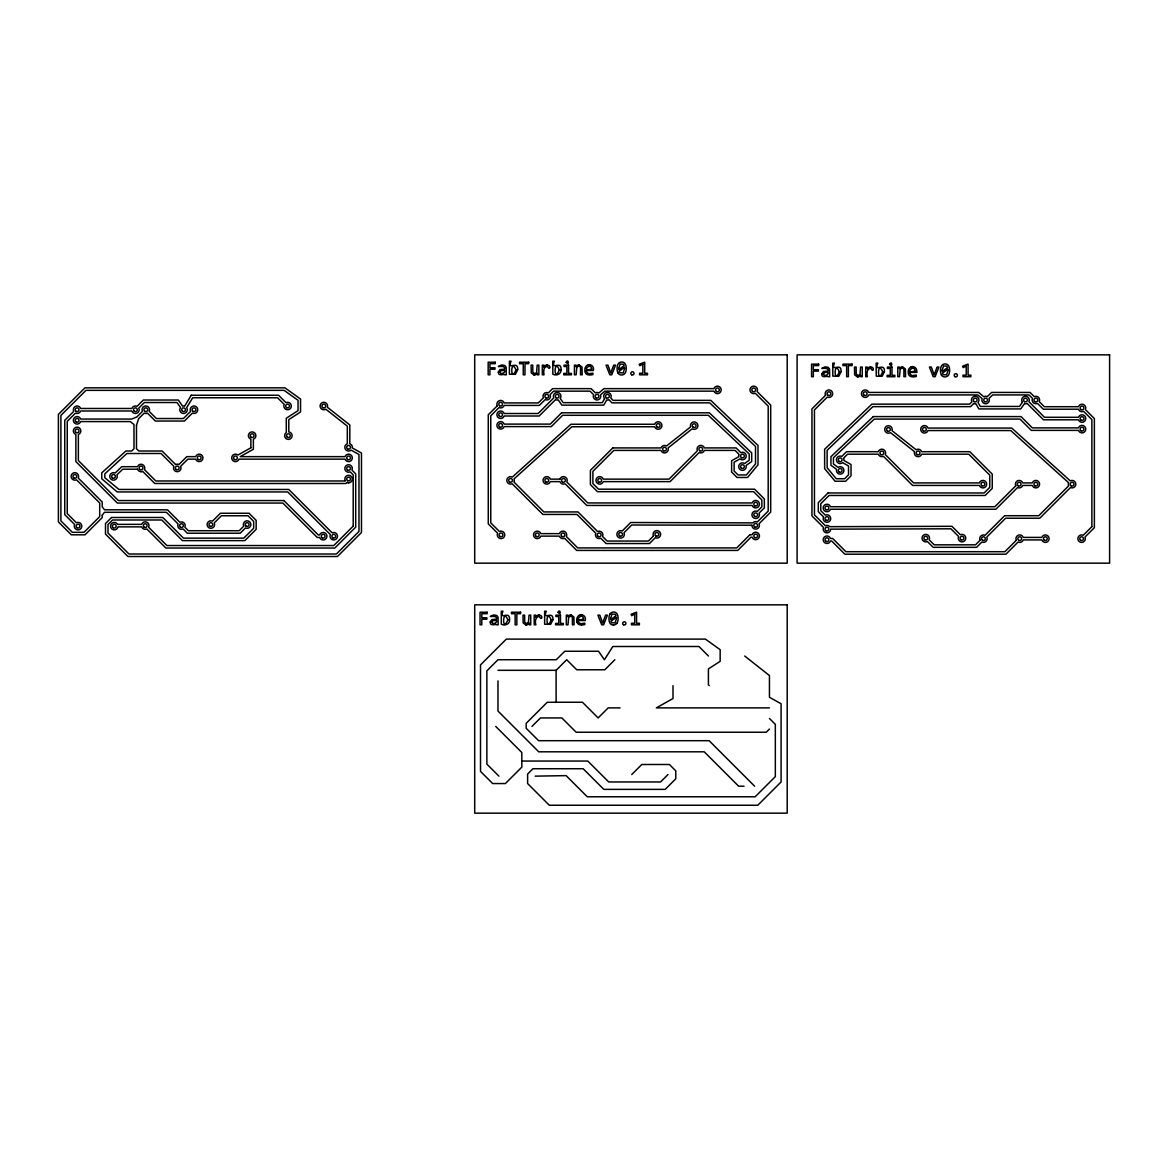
<?xml version="1.0" encoding="UTF-8"?>
<svg xmlns="http://www.w3.org/2000/svg" width="1168" height="1168" viewBox="0 0 1168 1168"><rect width="100%" height="100%" fill="white"/><g stroke="black" fill="none" stroke-linecap="round" stroke-linejoin="round"><path stroke-width="1.5" d="M556.114 702.245L556.114 670.315L566.684 659.73L576.744 669.79L604.79 669.79L614.85 659.73M588.979 364.591A4.555 4.555 0 0 1 593.578 369.482L593.432 369.468M916.807 372.023L916.822 371.38A4.555 4.555 0 0 0 912.369 366.504M528.462 622.267L529.06 615.142L530.739 615.142L530.739 624.807L529.235 624.807L529.177 623.245M345.144 480.72L345.188 480.676A3.752 3.752 0 0 1 347.48 475.464A3.752 3.752 0 0 1 352.283 478.5A3.752 3.752 0 0 1 348.575 482.807M346.954 482.442L345.918 483.479L154.775 483.479L142.613 471.332A3.752 3.752 0 0 1 141.007 471.697M531.98 726.408L540.448 717.94L561.881 717.94L576.16 732.234L766.266 732.234L769.449 729.051M535.163 776.151L566.115 775.625L587.27 796.78L755.156 796.78L775.333 776.618L775.333 724.35L769.449 718.466M631.727 774.559L641.772 764.5L669.425 764.5L675.776 770.851L675.776 778.793L665.205 789.378L603.812 789.378L583.182 768.734L532.915 768.734L527.615 774.034L527.615 783.553L549.31 805.248L757.798 805.248L781.085 781.961L781.085 703.735L769.449 697.296L769.449 675.557L744.702 656.022M667.979 774.559L660.577 781.961L608.718 781.961L587.796 761.054L521.819 761.054M547.15 364.971C552.055 365.555 549.456 371.161 547.544 366.504C544.098 366.226 543.149 370.081 544.011 374.811L542.317 374.811L542.317 365.146L543.85 365.146L543.894 366.927M870.54 366.883C875.372 367.102 872.89 373.468 871.167 368.504C867.649 367.497 866.116 373.03 867.401 376.709L865.707 376.709L865.707 367.059L867.24 367.059L867.284 368.825M539.032 614.967C543.821 615.361 541.558 621.464 539.353 616.47C536.565 615.93 534.199 620.719 535.893 624.807L534.199 624.807L534.199 615.142L535.732 615.142L535.776 616.923M589.928 373.585L592.906 373.176L592.906 374.548A12.439 12.439 0 0 1 589.577 374.972L587.913 374.797A3.927 3.927 0 0 1 585.08 372.11A7.519 7.519 0 0 1 584.861 369.993A5.095 5.095 0 0 1 587.285 365.234M913.318 375.497L916.296 375.074L916.296 376.461A12.439 12.439 0 0 1 912.967 376.87L911.303 376.695A3.927 3.927 0 0 1 908.47 374.023A7.519 7.519 0 0 1 908.251 371.906A5.095 5.095 0 0 1 910.675 367.132M581.693 623.581L584.788 623.172L584.788 624.544A12.439 12.439 0 0 1 581.46 624.968M586.599 370.519L593.388 370.519M909.989 372.417L916.778 372.417M137.474 469.2L122.801 469.2L116.902 474.792A3.752 3.752 0 0 1 114.084 480.121A3.752 3.752 0 0 1 109.807 475.858A3.752 3.752 0 0 1 115.136 473.025L121.764 466.689L137.474 466.689A3.752 3.752 0 0 1 144.686 467.258A3.708 3.708 0 0 1 144.379 469.551L155.811 480.982L344.881 480.982M578.481 620.515L585.27 620.515M497.977 670.315L556.114 670.315M620.091 707.881L608.178 707.881L598.133 717.94L582.438 702.245L547.252 702.26L526.169 723.342L526.169 728.263L538.609 740.687L709.122 740.687L754.63 786.195M769.449 707.881L656.343 707.881L673.002 698.508L673.002 685.66M744.045 786.195L738.629 786.195L704.231 751.812L538.725 751.812L497.977 711.064L497.977 680.9M581.46 624.982L579.795 624.792A3.927 3.927 0 0 1 576.963 622.106M902.557 366.883L905.39 368.869L905.58 376.709L903.915 376.709L903.915 370.548A2.263 2.263 0 0 0 902.368 367.905M579.167 364.971L582 366.956L582.19 374.811L580.525 374.811L580.525 368.635A2.263 2.263 0 0 0 578.978 365.993M857.487 376.884L854.669 374.913L854.48 367.059L856.144 367.059L856.202 373.979L857.823 375.454M534.097 374.986L531.279 373.001L531.09 365.146L532.754 365.146L532.812 372.081L534.433 373.541M571.05 614.967L573.882 616.952L574.072 624.807L572.408 624.807L572.408 618.631A2.263 2.263 0 0 0 570.86 615.989M525.98 624.982L523.162 622.997L522.972 615.142L524.636 615.142L524.695 622.077L526.315 623.551M751.944 525.22L631.713 525.016L624.004 532.739A3.752 3.752 0 0 1 621.172 538.068A3.752 3.752 0 0 1 616.908 533.791A3.752 3.752 0 0 1 622.237 530.973L630.676 522.519L752.864 522.884A3.752 3.752 0 0 1 757.302 521.979L768.194 511.088L768.194 406.143L755.316 393.28A3.752 3.752 0 0 1 750.002 390.448A3.752 3.752 0 0 1 754.265 386.185A3.752 3.752 0 0 1 757.083 391.514L770.69 405.106L770.69 512.11L759.069 523.746A3.752 3.752 0 0 1 756.514 529.016A3.752 3.752 0 0 1 751.929 525.352M708.45 656.022L698.931 646.503L612.835 646.503L604.425 659.73L598.527 651.262L564.743 651.262L556.275 659.73L497.977 659.73L486.866 670.841L486.866 764.106L498.911 776.151M709.253 685.66L708.407 684.813L708.407 668.914L720.16 661.322L720.16 649.685L705.414 639.1L506.328 639.1L480.515 664.913L480.515 771.391L492.692 783.553L505.394 783.553L521.833 767.113L521.819 752.499L495.728 726.408M941.423 374.913L940.97 373.906A8.088 8.088 0 0 1 940.649 372.694L940.488 371.234A15.68 15.68 0 0 1 940.474 370.431A11.14 11.14 0 0 1 940.751 367.789L940.926 367.219A5.855 5.855 0 0 1 941.642 365.745A4.015 4.015 0 0 1 944.299 364.007L944.576 363.993A5.387 5.387 0 0 1 945.131 363.963A4.395 4.395 0 0 1 946.985 364.328A3.825 3.825 0 0 1 948.65 365.949L949.117 366.942A8.118 8.118 0 0 1 949.438 368.168L949.599 369.628A15.753 15.753 0 0 1 949.613 370.782A11.257 11.257 0 0 1 949.336 373.059L949.161 373.629A5.592 5.592 0 0 1 948.46 375.103A4.161 4.161 0 0 1 947.204 376.3A3.781 3.781 0 0 1 946.051 376.768L945.511 376.855A5.431 5.431 0 0 1 944.941 376.884A4.395 4.395 0 0 1 943.102 376.519A3.825 3.825 0 0 1 941.437 374.913M618.018 373.015L617.565 372.008A8.088 8.088 0 0 1 617.259 370.782L617.098 369.336A15.68 15.68 0 0 1 617.084 368.519A11.14 11.14 0 0 1 617.361 365.891L617.536 365.307A5.855 5.855 0 0 1 618.237 363.832A4.015 4.015 0 0 1 620.909 362.109L621.186 362.08A5.387 5.387 0 0 1 621.741 362.051A4.395 4.395 0 0 1 623.595 362.43A3.825 3.825 0 0 1 625.26 364.036L625.727 365.044A8.118 8.118 0 0 1 626.048 366.27L626.209 367.716A15.753 15.753 0 0 1 626.223 368.884A11.257 11.257 0 0 1 625.946 371.161L625.771 371.731A5.592 5.592 0 0 1 625.055 373.205A4.161 4.161 0 0 1 623.814 374.402A3.781 3.781 0 0 1 622.646 374.87L622.121 374.957A5.431 5.431 0 0 1 621.551 374.986A4.395 4.395 0 0 1 619.712 374.607A3.825 3.825 0 0 1 618.033 373.001M910.763 367.278A4.19 4.19 0 0 1 912.369 366.898M913.215 375.658A3.329 3.329 0 0 1 909.697 372.431M902.528 366.664A4.614 4.614 0 0 0 899.418 368.635L899.316 367.059L897.812 367.059L897.812 376.709L899.491 376.709L900.178 369.497A3.475 3.475 0 0 1 902.178 368.139M867.401 368.898A4.935 4.935 0 0 1 870.51 366.694M857.531 377.133A4.774 4.774 0 0 0 860.655 375.132L860.743 376.709L862.247 376.709L862.247 367.059L860.568 367.059L860.028 374.11A3.65 3.65 0 0 1 857.881 375.643M587.373 365.365A4.19 4.19 0 0 1 588.979 364.985M589.825 373.745A3.329 3.329 0 0 1 586.307 370.519M579.138 364.766A4.614 4.614 0 0 0 576.014 366.723L575.926 365.146L574.422 365.146L574.422 374.811L576.101 374.811L576.788 367.584A3.475 3.475 0 0 1 578.788 366.241M544.011 367A4.935 4.935 0 0 1 547.12 364.796M534.141 375.22A4.774 4.774 0 0 0 537.251 373.22L537.353 374.811L538.857 374.811L538.857 365.146L537.178 365.146L536.638 372.212A3.65 3.65 0 0 1 534.491 373.745M141.021 471.638A3.708 3.708 0 0 1 137.561 469.186M348.575 482.807A3.781 3.781 0 0 1 346.954 482.442M529.133 623.216A4.774 4.774 0 0 1 526.023 625.216M528.389 622.208A3.65 3.65 0 0 1 526.374 623.741M535.893 616.996A4.935 4.935 0 0 1 539.003 614.791M571.021 614.762A4.614 4.614 0 0 0 567.896 616.719L567.809 615.142L566.305 615.142L566.305 624.807L567.984 624.807L568.67 617.58A3.475 3.475 0 0 1 570.67 616.237M580.861 614.587A4.555 4.555 0 0 1 585.46 619.478M579.255 615.361A4.19 4.19 0 0 1 580.861 614.981M576.846 619.989A5.095 5.095 0 0 1 579.167 615.229M576.992 622.106A7.519 7.519 0 0 1 576.744 619.989M581.708 623.756A3.329 3.329 0 0 1 578.189 620.515M610.134 613.842A4.015 4.015 0 0 1 612.791 612.105L613.069 612.076A5.387 5.387 0 0 1 613.623 612.047A4.395 4.395 0 0 1 615.478 612.426A3.825 3.825 0 0 1 617.142 614.047L617.609 615.04A8.118 8.118 0 0 1 617.93 616.266L618.091 617.711A15.753 15.753 0 0 1 618.106 618.879A11.257 11.257 0 0 1 617.828 621.157L617.653 621.726A5.592 5.592 0 0 1 616.938 623.201M610.119 613.842A5.855 5.855 0 0 0 609.419 615.317L609.258 615.886A11.14 11.14 0 0 0 608.966 618.514A15.68 15.68 0 0 0 608.981 619.332L609.141 620.777A8.088 8.088 0 0 0 609.448 622.004L609.9 623.011A3.825 3.825 0 0 0 611.594 624.617A4.395 4.395 0 0 0 613.434 624.968M613.434 624.982A5.431 5.431 0 0 0 614.003 624.953L614.529 624.865A3.781 3.781 0 0 0 615.697 624.384A4.161 4.161 0 0 0 616.938 623.186M583.577 618.982C572.364 622.997 582.569 611.229 583.577 618.982M591.694 368.986C580.481 373.001 590.687 361.233 591.694 368.986M915.084 370.898C903.857 375.03 914.048 363.087 915.084 370.898M610.66 618.31L610.689 619.639L616.018 615.697L615.273 614.266L612.032 614.032L610.66 618.31M616.412 618.573L615.098 622.938L611.798 622.792L611.025 621.318L616.339 617.303L616.412 618.573M618.777 368.314L618.806 369.643L624.135 365.701L623.42 364.299L620.15 364.036L618.777 368.314M624.53 368.577L623.216 372.942L619.872 372.753L619.128 371.263L624.457 367.307L624.53 368.577M942.167 370.227L942.196 371.541L947.525 367.613L946.781 366.168L943.54 365.949L942.167 370.227M947.92 370.49L946.606 374.855L943.306 374.694L942.518 373.161L947.847 369.205L947.92 370.49M507.832 619.872C501.89 634.107 502.547 606.834 507.832 619.872M515.949 369.876C510.372 384.243 510.416 356.868 515.949 369.876M551.179 619.872C545.748 634.297 545.514 606.893 551.179 619.872M559.297 369.876C553.471 384.155 553.924 356.839 559.297 369.876M839.354 371.789C833.558 386.082 833.923 358.78 839.354 371.789M882.687 371.789C877.153 386.068 877.153 358.78 882.687 371.789M509.555 619.799C510.036 624.281 504.722 626.136 501.291 624.238L501.291 611.2L502.97 611.2C498.999 621.449 509.92 609.433 509.555 619.799M517.672 369.803L515.424 374.329L509.409 374.242L509.409 361.204L511.088 361.204C506.781 371.351 518.373 359.627 517.672 369.803M552.902 619.799L550.654 624.325L544.638 624.238L544.638 611.2L546.317 611.2C542.01 621.347 553.603 609.623 552.902 619.799M561.02 369.803C561.487 374.213 556.304 376.111 552.858 374.286L552.756 361.204L554.435 361.204C550.128 371.351 561.72 359.627 561.02 369.803M841.062 371.716L838.814 376.227L832.799 376.14L832.799 363.117L834.478 363.117C830.171 373.264 841.763 361.525 841.062 371.716M884.41 371.716L882.161 376.227L876.263 376.184L876.146 363.117L877.825 363.117C873.518 373.264 885.11 361.525 884.41 371.716M491.976 622.121C492.195 625.157 497.787 622.865 496.488 620.412L493.057 620.602L491.976 622.062M500.094 372.125C500.313 375.162 505.905 372.869 504.605 370.417L501.174 370.606L500.094 372.066M823.484 374.023C823.703 377.074 829.295 374.782 827.995 372.315L824.564 372.504L823.484 373.979M558.041 612.339C561.428 616.558 560.363 607.871 558.041 612.207M566.159 362.343C569.677 366.504 568.32 357.788 566.159 362.211M889.549 364.255C892.629 368.621 892.381 359.686 889.549 364.182M490.195 622.048C489.728 626.997 496.999 623.362 496.663 624.807L498.167 624.807L498.064 617.215L496.838 615.521L494.093 614.981A8.468 8.468 0 0 0 493.436 615.025C484.311 618.792 498.108 613.755 496.488 619.128L491.889 619.595L490.21 621.872M498.313 372.052C497.845 377.001 505.116 373.366 504.78 374.811L506.284 374.811L506.167 367.132L504.81 365.453L502.094 364.985A8.468 8.468 0 0 0 501.554 365.029C492.356 368.781 506.167 363.759 504.605 369.132L500.006 369.599L498.313 372.052M821.717 373.95C821.235 378.899 828.506 375.264 828.17 376.709L829.674 376.709L829.557 369.044L828.2 367.351L825.484 366.883A8.468 8.468 0 0 0 824.944 366.927C815.804 370.679 829.528 365.657 827.995 371.03L823.396 371.497L821.717 373.95M136.495 425.24L136.481 448.731L138.773 451.009L162.089 451.009L175.638 464.557A3.752 3.752 0 0 1 178.879 464.557L186.792 456.644L195.684 456.644A3.752 3.752 0 0 1 201.436 454.878A3.752 3.752 0 0 1 201.451 460.893A3.752 3.752 0 0 1 195.684 459.155L187.829 459.141L180.646 466.324A3.752 3.752 0 0 1 177.259 471.697A3.752 3.752 0 0 1 173.871 466.339L161.053 453.505L126.903 453.505L104.828 473.872L104.828 477.741L118.932 489.45L288.759 489.45L332.135 532.827A3.752 3.752 0 0 1 337.464 535.645A3.752 3.752 0 0 1 333.201 539.908A3.752 3.752 0 0 1 330.369 534.594L287.737 491.947L117.209 491.947L101.762 478.778L101.762 472.836L125.867 451.009L131.707 451.009L133.984 448.716L133.984 424.495L130.188 421.575L80.65 421.575A3.752 3.752 0 0 1 74.883 423.327A3.752 3.752 0 0 1 74.883 417.297A3.752 3.752 0 0 1 80.65 419.064L131.707 419.064L136.846 416.932L142.438 411.355A3.781 3.781 0 0 1 145.781 405.953A3.781 3.781 0 0 1 149.197 411.355L156.395 418.538L183.405 418.538L190.588 411.355A3.752 3.752 0 0 1 193.421 406.026A3.752 3.752 0 0 1 197.684 410.289A3.752 3.752 0 0 1 192.37 413.122L184.442 421.035L155.359 421.035L147.431 413.122A3.781 3.781 0 0 1 144.16 413.136L138.627 418.699L136.495 425.24M102.244 515.146L102.2 517.643L85.045 534.813L71.306 534.813L58.4 521.906L58.4 414.392L84.943 387.849L284.948 387.849L300.541 399.047L300.541 411.997L288.788 419.589L288.788 431.941A3.752 3.752 0 0 1 291.839 437.124A3.752 3.752 0 0 1 285.999 438.569A3.752 3.752 0 0 1 286.291 432.554L286.291 418.232L298.044 410.64L298.044 400.317L284.145 390.346L85.979 390.346L60.897 415.428L60.897 520.87L72.343 532.316L84.008 532.316L99.703 516.606L99.703 503.014L76.475 479.8A3.752 3.752 0 0 1 71.16 476.967A3.752 3.752 0 0 1 75.424 472.704A3.752 3.752 0 0 1 78.241 478.033L102.2 501.977L102.244 506.766L104.492 509.803L167.433 509.803L179.872 522.242A3.752 3.752 0 0 1 184.88 527.235L188.369 530.725L239.177 530.725L243.732 526.184A3.752 3.752 0 0 1 246.55 520.855A3.752 3.752 0 0 1 250.813 525.118A3.752 3.752 0 0 1 245.499 527.951L240.214 533.221L187.333 533.221L183.113 529.002A3.752 3.752 0 0 1 178.105 524.009L166.411 512.299L104.492 512.299L102.244 515.146M611.346 371.497L610.82 373.088L607.944 365.146L606.031 365.146L609.813 374.811L611.74 374.811L615.536 365.146L613.696 365.146L611.346 371.497M603.228 621.493L602.703 623.099L599.826 615.142L597.914 615.142L601.695 624.807L603.622 624.807L607.418 615.142L605.579 615.142L603.228 621.493M934.736 373.41L934.21 375.001L931.334 367.059L929.421 367.059L933.203 376.709L935.13 376.709L938.926 367.059L937.086 367.059L934.736 373.41M604.601 398.682L602.323 402.653L563.18 402.653L560.217 398.419A3.752 3.752 0 0 0 559.822 393.601A3.752 3.752 0 0 0 555.004 393.178A3.752 3.752 0 0 0 553.778 397.865L538.127 413.516L504.167 413.516A3.752 3.752 0 0 0 498.4 411.749A3.752 3.752 0 0 0 498.4 417.779A3.752 3.752 0 0 0 504.167 416.012L539.163 416.012L555.545 399.631A3.752 3.752 0 0 0 558.173 399.85L561.881 405.15L603.768 405.15L606.761 399.923A3.752 3.752 0 0 0 608.937 399.675L611.93 402.858L709.75 402.858L755.506 446.512L755.506 463.944L746.381 474.953L738.045 474.953L734.117 471.04L734.117 462.192L739.986 458.863A3.752 3.752 0 0 0 744.921 458.863A3.752 3.752 0 0 0 745.593 453.972A3.752 3.752 0 0 0 740.833 452.658L736.088 447.913L704.319 447.913A3.752 3.752 0 0 0 699.355 445.694A3.752 3.752 0 0 0 697.398 450.775L669.045 479.128L603.257 479.128A3.752 3.752 0 0 0 597.49 477.362A3.752 3.752 0 0 0 597.49 483.391A3.752 3.752 0 0 0 603.257 481.625L670.082 481.625L699.165 452.542A3.752 3.752 0 0 0 704.319 450.41L735.066 450.41L739.067 454.425A3.752 3.752 0 0 0 738.76 456.688L731.621 460.732L731.621 472.076L737.008 477.464L747.564 477.464L758.003 464.835L758.003 445.446L710.757 400.361L613.01 400.361L610.762 397.967A3.752 3.752 0 0 0 609.565 393.163A3.752 3.752 0 0 0 604.644 393.733A3.752 3.752 0 0 0 604.601 398.682M191.245 395.251L184.646 406.143A3.752 3.752 0 0 0 182.558 406.114L178.31 400.025L143.357 400.025L137.021 406.347A3.752 3.752 0 0 0 131.867 408.479L80.65 408.479A3.752 3.752 0 0 0 75.672 406.274A3.752 3.752 0 0 0 73.73 411.355L64.751 420.334L64.751 514.635L74.65 524.534A3.752 3.752 0 0 0 77.482 529.863A3.752 3.752 0 0 0 81.745 525.6A3.752 3.752 0 0 0 76.416 522.768L67.248 513.599L67.248 421.371L75.497 413.122A3.752 3.752 0 0 0 80.65 410.99L131.867 410.99A3.752 3.752 0 0 0 136.831 413.195A3.752 3.752 0 0 0 138.788 408.114L144.394 402.522L176.996 402.522L180.514 407.544A3.752 3.752 0 0 0 181.025 412.508A3.752 3.752 0 0 0 186.019 412.567A3.752 3.752 0 0 0 186.661 407.632L192.691 397.762L277.546 397.762L284.204 404.42A3.752 3.752 0 0 0 287.036 409.734A3.752 3.752 0 0 0 291.299 405.471A3.752 3.752 0 0 0 285.97 402.653L278.583 395.251L191.245 395.251M1022.423 402.201L1019.46 406.435L980.317 406.435L978.039 402.478A3.752 3.752 0 0 0 977.981 397.514A3.752 3.752 0 0 0 973.061 396.945A3.752 3.752 0 0 0 971.878 401.748L969.63 404.143L871.883 404.143L824.637 449.227L824.637 468.631L835.076 481.245L845.632 481.245L851.019 475.858L851.019 464.514L843.88 460.469A3.752 3.752 0 0 0 843.559 458.206L847.574 454.191L878.321 454.191A3.752 3.752 0 0 0 883.461 456.323L912.558 485.421L979.383 485.421A3.752 3.752 0 0 0 985.15 487.173A3.752 3.752 0 0 0 985.15 481.143A3.752 3.752 0 0 0 979.383 482.91L913.595 482.91L885.242 454.556A3.752 3.752 0 0 0 883.285 449.476A3.752 3.752 0 0 0 878.321 451.695L846.537 451.695L841.792 456.44A3.752 3.752 0 0 0 837.047 457.768A3.752 3.752 0 0 0 837.719 462.645A3.752 3.752 0 0 0 842.639 462.645L848.523 465.974L848.523 474.821L844.595 478.749L836.244 478.749L827.134 467.726L827.134 450.308L872.89 406.639L970.71 406.639L973.689 403.456A3.752 3.752 0 0 0 975.879 403.719L978.872 408.931L1020.759 408.931L1024.467 403.646A3.752 3.752 0 0 0 1027.081 403.413L1043.477 419.794L1078.473 419.794A3.752 3.752 0 0 0 1084.24 421.56A3.752 3.752 0 0 0 1084.24 415.531A3.752 3.752 0 0 0 1078.473 417.297L1044.513 417.297L1028.862 401.646A3.752 3.752 0 0 0 1027.636 396.959A3.752 3.752 0 0 0 1022.818 397.383A3.752 3.752 0 0 0 1022.423 402.201M111.515 517.497L105.5 523.512L105.5 534.083L127.925 556.508L337.45 556.508L361.467 532.491L361.467 453.009L352.269 447.928A3.752 3.752 0 0 0 349.816 443.767L349.816 424.948L327.39 407.238A3.752 3.752 0 0 0 323.959 402.288A3.752 3.752 0 0 0 320.222 407.019A3.752 3.752 0 0 0 325.828 409.209L347.319 426.159L347.319 443.767A3.752 3.752 0 0 0 345.348 449.213A3.752 3.752 0 0 0 351.057 450.103L358.97 454.483L358.97 531.455L336.413 554.012L128.962 554.012L107.996 533.046L107.996 524.549L112.551 519.994L161.783 519.994L182.427 540.623L244.842 540.623L256.157 529.308L256.157 520.344L249.076 513.263L220.387 513.263L212.474 521.176A3.752 3.752 0 0 0 207.145 524.009A3.752 3.752 0 0 0 211.408 528.272A3.752 3.752 0 0 0 214.24 522.943L221.424 515.76L248.039 515.76L253.66 521.381L253.66 528.286L243.805 538.127L183.464 538.127L162.819 517.497L111.515 517.497M353.203 526.096L333.771 545.544L166.922 545.544L148.613 527.235A3.767 3.767 0 0 0 146.686 522.125A3.767 3.767 0 0 0 141.678 524.344L117.588 524.374A3.752 3.752 0 0 0 111.632 523.512A3.752 3.752 0 0 0 112.537 529.469A3.752 3.752 0 0 0 117.968 526.87L141.708 526.87A3.767 3.767 0 0 0 146.861 528.987L165.885 548.04L334.807 548.04L355.7 527.133L355.7 473.843L351.962 470.091A3.752 3.752 0 0 0 349.13 464.762A3.752 3.752 0 0 0 344.867 469.025A3.752 3.752 0 0 0 350.181 471.857L353.203 474.88L353.203 526.096M497.247 405.792L488.268 414.771L488.268 523.892L497.641 533.265A3.752 3.752 0 0 0 500.459 538.594A3.752 3.752 0 0 0 504.737 534.331A3.752 3.752 0 0 0 499.408 531.498L490.764 522.855L490.764 415.808L499.013 407.559A3.752 3.752 0 0 0 504.167 405.427L539.324 405.427L545.135 399.631A3.752 3.752 0 0 0 550.128 394.623L553.617 391.149L590.03 391.149L593.621 394.667A3.752 3.752 0 0 0 596.892 399.996A3.752 3.752 0 0 0 600.513 394.886L604.878 391.149L713.911 391.149A3.752 3.752 0 0 0 719.678 392.901A3.752 3.752 0 0 0 719.678 386.871A3.752 3.752 0 0 0 713.911 388.637L603.958 388.637L598.892 392.988A3.752 3.752 0 0 0 595.373 392.871L591.052 388.637L552.581 388.637L548.361 392.857A3.752 3.752 0 0 0 543.368 397.865L538.302 402.931L504.167 402.931A3.752 3.752 0 0 0 499.189 400.712A3.752 3.752 0 0 0 497.247 405.792M561.589 412.8L550.303 424.101L504.167 424.101A3.752 3.752 0 0 0 498.4 422.334A3.752 3.752 0 0 0 498.4 428.364A3.752 3.752 0 0 0 504.167 426.597L551.34 426.597L562.626 415.297L708.334 415.297L749.199 453.972L749.199 460.221L744.6 463.535A3.752 3.752 0 0 0 738.877 465.477A3.752 3.752 0 0 0 742.41 470.368A3.752 3.752 0 0 0 746.06 465.565L751.696 461.506L751.696 452.892L709.326 412.8L561.589 412.8M612.82 447.913L590.395 470.339L590.395 484.603L597.476 491.684L753.579 491.684L761.843 499.948L761.843 506.854L757.302 511.394A3.752 3.752 0 0 0 751.973 514.212A3.752 3.752 0 0 0 756.236 518.475A3.752 3.752 0 0 0 759.069 513.161L764.339 507.89L764.339 498.911L754.616 489.188L598.512 489.188L592.891 483.567L592.891 471.376L613.857 450.41L661 450.41A3.723 3.723 0 0 0 665.804 452.688A3.723 3.723 0 0 0 668.081 447.943L692.171 428.831A3.752 3.752 0 0 0 697.792 426.641A3.752 3.752 0 0 0 694.04 421.911A3.752 3.752 0 0 0 690.624 426.875L666.534 445.986A3.723 3.723 0 0 0 661.059 447.943L612.82 447.913M653.481 535.966L648.415 541.047L607.112 541.047L602.571 536.492A3.752 3.752 0 0 0 597.563 531.498L577.999 511.934L543.865 511.934L513.935 481.99A3.752 3.752 0 0 0 514.008 478.938L571.882 426.758L654.649 426.758A3.752 3.752 0 0 0 660.416 428.525A3.752 3.752 0 0 0 660.416 422.495A3.752 3.752 0 0 0 654.649 424.261L570.918 424.261L512.343 477.084A3.752 3.752 0 0 0 506.795 480.282A3.752 3.752 0 0 0 512.168 483.756L542.843 514.431L576.963 514.431L595.797 533.265A3.752 3.752 0 0 0 600.805 538.258L606.075 543.543L649.452 543.543L655.248 537.733A3.752 3.752 0 0 0 660.577 534.9A3.752 3.752 0 0 0 656.314 530.637A3.752 3.752 0 0 0 653.481 535.966M825.542 395.295L811.95 408.902L811.95 515.906L823.571 527.527A3.752 3.752 0 0 0 826.126 532.798A3.752 3.752 0 0 0 830.696 529.148L950.927 528.812L958.636 536.521A3.752 3.752 0 0 0 961.468 541.85A3.752 3.752 0 0 0 965.732 537.587A3.752 3.752 0 0 0 960.403 534.754L951.949 526.301L829.776 526.68A3.752 3.752 0 0 0 825.338 525.761L814.446 514.869L814.446 409.939L827.309 397.062A3.752 3.752 0 0 0 832.638 394.229A3.752 3.752 0 0 0 828.375 389.966A3.752 3.752 0 0 0 825.542 395.295M749.958 534.696L736.731 547.923L577.737 547.923L566.319 536.492A3.752 3.752 0 0 0 564.378 531.411A3.752 3.752 0 0 0 559.399 533.63L540.813 533.63A3.752 3.752 0 0 0 535.046 531.863A3.752 3.752 0 0 0 535.046 537.893A3.752 3.752 0 0 0 540.813 536.127L559.399 536.127A3.752 3.752 0 0 0 564.553 538.258L576.7 550.42L737.767 550.42L750.995 537.192L752.148 537.192A3.752 3.752 0 0 0 757.915 538.959A3.752 3.752 0 0 0 757.915 532.929A3.752 3.752 0 0 0 752.148 534.696L749.958 534.696M828.024 492.969L818.301 502.693L818.301 511.672L823.571 516.942A3.752 3.752 0 0 0 826.404 522.271A3.752 3.752 0 0 0 830.667 518.008A3.752 3.752 0 0 0 825.338 515.176L820.797 510.635L820.797 503.729L829.061 495.466L985.164 495.466L992.245 488.385L992.245 474.12L969.82 451.695L921.64 451.695A3.752 3.752 0 0 0 916.106 449.768L892.016 430.656A3.752 3.752 0 0 0 888.6 425.692A3.752 3.752 0 0 0 884.848 430.423A3.752 3.752 0 0 0 890.469 432.627L914.559 451.724A3.752 3.752 0 0 0 916.865 456.484A3.752 3.752 0 0 0 921.64 454.191L968.783 454.191L989.749 475.157L989.749 487.348L984.128 492.969L828.024 492.969M1015.78 485.786L994.844 506.722L830.492 506.722A3.752 3.752 0 0 0 824.725 504.956A3.752 3.752 0 0 0 824.725 510.985A3.752 3.752 0 0 0 830.492 509.233L995.881 509.233L1017.562 487.552A3.752 3.752 0 0 0 1022.701 485.421L1032.308 485.421A3.752 3.752 0 0 0 1038.06 487.173A3.752 3.752 0 0 0 1038.06 481.143A3.752 3.752 0 0 0 1032.308 482.91L1022.701 482.91A3.752 3.752 0 0 0 1017.737 480.705A3.752 3.752 0 0 0 1015.78 485.786M980.069 540.288L975.528 544.828L934.225 544.828L929.159 539.762A3.752 3.752 0 0 0 926.326 534.433A3.752 3.752 0 0 0 922.063 538.696A3.752 3.752 0 0 0 927.392 541.529L933.188 547.325L976.565 547.325L981.835 542.054A3.752 3.752 0 0 0 986.829 537.046L1005.663 518.212L1039.797 518.212L1070.472 487.552A3.752 3.752 0 0 0 1075.83 484.063A3.752 3.752 0 0 0 1070.297 480.866L1011.707 428.057L927.991 428.057A3.752 3.752 0 0 0 922.224 426.291A3.752 3.752 0 0 0 922.224 432.321A3.752 3.752 0 0 0 927.991 430.554L1010.758 430.554L1068.618 482.72A3.752 3.752 0 0 0 1068.705 485.786L1038.761 515.716L1004.626 515.716L985.062 535.28A3.752 3.752 0 0 0 980.069 540.288M1016.321 540.288L1004.889 551.705L845.909 551.705L832.682 538.477L830.492 538.477A3.752 3.752 0 0 0 824.725 536.711A3.752 3.752 0 0 0 824.725 542.74A3.752 3.752 0 0 0 830.492 540.974L831.645 540.974L844.873 554.201L1005.925 554.201L1018.087 542.054A3.752 3.752 0 0 0 1023.241 539.923L1041.827 539.923A3.752 3.752 0 0 0 1047.594 541.689A3.752 3.752 0 0 0 1047.594 535.659A3.752 3.752 0 0 0 1041.827 537.411L1023.241 537.411A3.752 3.752 0 0 0 1018.262 535.207A3.752 3.752 0 0 0 1016.321 540.288M1091.876 526.651L1083.232 535.28A3.752 3.752 0 0 0 1077.903 538.112A3.752 3.752 0 0 0 1082.167 542.375A3.752 3.752 0 0 0 1084.999 537.046L1094.372 527.688L1094.372 418.553L1085.393 409.588A3.752 3.752 0 0 0 1083.437 404.508A3.752 3.752 0 0 0 1078.473 406.712L1044.338 406.712L1039.272 401.646A3.752 3.752 0 0 0 1034.264 396.638L1030.059 392.433L991.588 392.433L987.267 396.667A3.752 3.752 0 0 0 983.748 396.77L978.682 392.433L868.715 392.433A3.752 3.752 0 0 0 862.948 390.667A3.752 3.752 0 0 0 862.948 396.697A3.752 3.752 0 0 0 868.715 394.93L977.762 394.93L982.113 398.668A3.752 3.752 0 0 0 985.734 403.778A3.752 3.752 0 0 0 989.019 398.449L992.61 394.93L1029.023 394.93L1032.497 398.419A3.752 3.752 0 0 0 1037.505 403.413L1043.301 409.209L1078.473 409.209A3.752 3.752 0 0 0 1083.627 411.355L1091.876 419.589L1091.876 526.651M873.299 416.596L830.944 456.688L830.944 465.287L836.58 469.346A3.752 3.752 0 0 0 840.23 474.15A3.752 3.752 0 0 0 843.749 469.259A3.752 3.752 0 0 0 838.04 467.331L833.441 464.003L833.441 457.754L874.306 419.093L1020.014 419.093L1031.3 430.379L1078.473 430.379A3.752 3.752 0 0 0 1084.24 432.145A3.752 3.752 0 0 0 1084.24 426.116A3.752 3.752 0 0 0 1078.473 427.882L1032.337 427.882L1021.051 416.596L873.299 416.596M250.886 447.782L237.936 455.067A3.752 3.752 0 0 0 232.359 455.797A3.752 3.752 0 0 0 233.775 461.243A3.752 3.752 0 0 0 239.002 459.141L345.042 459.141A3.752 3.752 0 0 0 350.809 460.907A3.752 3.752 0 0 0 350.809 454.878A3.752 3.752 0 0 0 345.042 456.644L240.243 456.644L253.383 449.242L253.383 439.197A3.752 3.752 0 0 0 255.15 433.43A3.752 3.752 0 0 0 249.12 433.43A3.752 3.752 0 0 0 250.886 439.197L250.886 447.782M642.838 364.066L639.816 365.701L639.203 364.285L644.692 362.168L644.692 373.249L647.495 373.249L647.495 374.811L639.597 374.811L639.597 373.249L642.838 373.249L642.838 364.066M966.228 365.978L963.206 367.613L962.593 366.183L968.082 364.08L968.082 375.162L970.885 375.162L970.885 376.709L962.987 376.709L962.987 375.162L966.228 375.162L966.228 365.978M634.72 614.061L631.698 615.697L631.085 614.28L636.575 612.163L636.575 623.245L639.378 623.245L639.378 624.807L631.479 624.807L631.479 623.245L634.72 623.245L634.72 614.061M787.203 354.838L474.704 354.838L474.704 563.166L787.203 563.166L787.203 354.838M1109.6 354.838L797.102 354.838L797.102 563.166L1109.6 563.166L1109.6 354.838M495.261 362.226L488.166 362.226L488.166 374.811L489.918 374.811L489.918 369.205L494.984 369.205L494.984 367.774L489.918 367.774L489.918 363.686L495.261 363.686L495.261 362.226M528.71 362.226L519.541 362.226L519.541 363.686L523.264 363.686L523.264 374.811L524.987 374.811L524.987 363.686L528.71 363.686L528.71 362.226M818.651 364.139L811.57 364.139L811.57 376.709L813.322 376.709L813.322 371.117L818.374 371.117L818.374 369.687L813.322 369.687L813.322 365.599L818.651 365.599L818.651 364.139M852.114 364.139L842.931 364.139L842.931 365.599L846.654 365.599L846.654 376.709L848.377 376.709L848.377 365.599L852.114 365.599L852.114 364.139M568.582 365.146L564.027 365.146L564.027 366.533L566.889 366.533L566.889 373.41L563.706 373.41L563.706 374.811L571.459 374.811L571.459 373.41L568.582 373.41L568.582 365.146M891.972 367.059L887.417 367.059L887.417 368.431L890.279 368.431L890.279 375.322L887.096 375.322L887.096 376.709L894.849 376.709L894.849 375.322L891.972 375.322L891.972 367.059M559.925 479.128L550.332 479.128A3.752 3.752 0 0 0 544.565 477.362A3.752 3.752 0 0 0 544.565 483.391A3.752 3.752 0 0 0 550.332 481.625L559.925 481.625A3.752 3.752 0 0 0 565.078 483.756L586.759 505.437L752.148 505.437A3.752 3.752 0 0 0 757.915 507.204A3.752 3.752 0 0 0 757.915 501.174A3.752 3.752 0 0 0 752.148 502.941L587.796 502.941L566.845 481.99A3.752 3.752 0 0 0 564.903 476.909A3.752 3.752 0 0 0 559.925 479.128M283.882 500.561L118.377 500.561L78.358 460.542L78.358 434.438A3.752 3.752 0 0 0 80.125 428.671A3.752 3.752 0 0 0 74.095 428.671A3.752 3.752 0 0 0 75.862 434.438L75.862 461.579L117.34 503.058L282.846 503.058L317.229 537.455L319.638 537.455A3.752 3.752 0 0 0 325.405 539.222A3.752 3.752 0 0 0 325.405 533.192A3.752 3.752 0 0 0 319.638 534.959L318.265 534.959L283.882 500.561M787.203 604.834L474.704 604.834L474.704 813.162L787.203 813.162L787.203 604.834M487.144 612.222L480.048 612.222L480.048 624.807L481.8 624.807L481.8 619.201L486.866 619.201L486.866 617.77L481.8 617.77L481.8 613.696L487.144 613.696L487.144 612.222M520.592 612.222L511.423 612.222L511.423 613.696L515.146 613.696L515.146 624.807L516.869 624.807L516.869 613.696L520.592 613.696L520.592 612.222M560.465 615.142L555.91 615.142L555.91 616.529L558.771 616.529L558.771 623.405L555.588 623.405L555.588 624.807L563.341 624.807L563.341 623.405L560.465 623.405L560.465 615.142M923.508 430.919A1.869 1.869 0 0 0 926.326 429.298A1.869 1.869 0 0 0 923.508 427.678A1.869 1.869 0 0 0 923.508 430.919M887.534 431.065A1.869 1.869 0 0 0 890.337 429.444A1.869 1.869 0 0 0 887.534 427.824A1.869 1.869 0 0 0 887.534 431.065M982.507 540.288A1.869 1.869 0 0 0 985.325 538.667A1.869 1.869 0 0 0 982.507 537.046A1.869 1.869 0 0 0 982.507 540.288M1018.759 540.288A1.869 1.869 0 0 0 1021.577 538.667A1.869 1.869 0 0 0 1018.759 537.046A1.869 1.869 0 0 0 1018.759 540.288M826.01 541.353A1.869 1.869 0 0 0 828.827 539.733A1.869 1.869 0 0 0 826.01 538.098A1.869 1.869 0 0 0 826.01 541.353M961.089 539.762A1.869 1.869 0 0 0 963.892 538.141A1.869 1.869 0 0 0 961.089 536.521A1.869 1.869 0 0 0 961.089 539.762M826.01 530.768A1.869 1.869 0 0 0 828.827 529.148A1.869 1.869 0 0 0 826.01 527.513A1.869 1.869 0 0 0 826.01 530.768M974.258 401.646A1.869 1.869 0 0 0 977.076 400.025A1.869 1.869 0 0 0 974.258 398.405A1.869 1.869 0 0 0 974.258 401.646M1024.54 401.646A1.869 1.869 0 0 0 1027.344 400.025A1.869 1.869 0 0 0 1024.54 398.405A1.869 1.869 0 0 0 1024.54 401.646M839.237 461.448A1.869 1.869 0 0 0 842.055 459.827A1.869 1.869 0 0 0 839.237 458.206A1.869 1.869 0 0 0 839.237 461.448M984.682 401.646A1.869 1.869 0 0 0 987.486 400.025A1.869 1.869 0 0 0 984.682 398.405A1.869 1.869 0 0 0 984.682 401.646M864.247 395.295A1.869 1.869 0 0 0 867.065 393.674A1.869 1.869 0 0 0 864.247 392.054A1.869 1.869 0 0 0 864.247 395.295M1044.426 540.288A1.869 1.869 0 0 0 1047.243 538.667A1.869 1.869 0 0 0 1044.426 537.046A1.869 1.869 0 0 0 1044.426 540.288M917.157 454.571A1.869 1.869 0 0 0 919.975 452.95A1.869 1.869 0 0 0 917.157 451.315A1.869 1.869 0 0 0 917.157 454.571M1034.906 485.786A1.869 1.869 0 0 0 1037.71 484.165A1.869 1.869 0 0 0 1034.906 482.545A1.869 1.869 0 0 0 1034.906 485.786M1018.233 485.786A1.869 1.869 0 0 0 1021.051 484.165A1.869 1.869 0 0 0 1018.233 482.545A1.869 1.869 0 0 0 1018.233 485.786M826.01 509.598A1.869 1.869 0 0 0 828.827 507.978A1.869 1.869 0 0 0 826.01 506.357A1.869 1.869 0 0 0 826.01 509.598M1071.144 485.786A1.869 1.869 0 0 0 1073.961 484.165A1.869 1.869 0 0 0 1071.144 482.545A1.869 1.869 0 0 0 1071.144 485.786M839.237 472.033A1.869 1.869 0 0 0 842.055 470.412A1.869 1.869 0 0 0 839.237 468.777A1.869 1.869 0 0 0 839.237 472.033M1081.072 430.758A1.869 1.869 0 0 0 1083.889 429.138A1.869 1.869 0 0 0 1081.072 427.503A1.869 1.869 0 0 0 1081.072 430.758M1034.95 401.646A1.869 1.869 0 0 0 1037.768 400.025A1.869 1.869 0 0 0 1034.95 398.405A1.869 1.869 0 0 0 1034.95 401.646M1081.072 409.588A1.869 1.869 0 0 0 1083.889 407.968A1.869 1.869 0 0 0 1081.072 406.347A1.869 1.869 0 0 0 1081.072 409.588M880.92 454.571A1.869 1.869 0 0 0 883.723 452.95A1.869 1.869 0 0 0 880.92 451.315A1.869 1.869 0 0 0 880.92 454.571M981.865 485.713A1.869 1.869 0 0 0 984.785 484.297A1.869 1.869 0 0 0 982.098 482.472A1.869 1.869 0 0 0 981.865 485.713M1081.072 420.173A1.869 1.869 0 0 0 1083.889 418.553A1.869 1.869 0 0 0 1081.072 416.918A1.869 1.869 0 0 0 1081.072 420.173M924.837 539.762A1.869 1.869 0 0 0 927.64 538.141A1.869 1.869 0 0 0 924.837 536.521A1.869 1.869 0 0 0 924.837 539.762M1080.677 540.288A1.869 1.869 0 0 0 1083.495 538.667A1.869 1.869 0 0 0 1080.677 537.046A1.869 1.869 0 0 0 1080.677 540.288M826.01 520.183A1.869 1.869 0 0 0 828.827 518.563A1.869 1.869 0 0 0 826.01 516.942A1.869 1.869 0 0 0 826.01 520.183M827.995 395.295A1.869 1.869 0 0 0 830.813 393.674A1.869 1.869 0 0 0 827.995 392.054A1.869 1.869 0 0 0 827.995 395.295M954.986 376.665A1.606 1.606 0 0 0 957.41 375.293A1.606 1.606 0 0 0 955.015 373.891A1.606 1.606 0 0 0 954.986 376.665M657.248 427.138A1.869 1.869 0 0 0 660.066 425.517A1.869 1.869 0 0 0 657.248 423.896A1.869 1.869 0 0 0 657.248 427.138M693.237 427.284A1.869 1.869 0 0 0 696.04 425.663A1.869 1.869 0 0 0 693.237 424.028A1.869 1.869 0 0 0 693.237 427.284M598.25 536.506A1.869 1.869 0 0 0 601.067 534.886A1.869 1.869 0 0 0 598.25 533.265A1.869 1.869 0 0 0 598.25 536.506M561.998 536.506A1.869 1.869 0 0 0 564.816 534.886A1.869 1.869 0 0 0 561.998 533.265A1.869 1.869 0 0 0 561.998 536.506M754.747 537.557A1.869 1.869 0 0 0 757.565 535.937A1.869 1.869 0 0 0 754.747 534.316A1.869 1.869 0 0 0 754.747 537.557M619.682 535.981A1.869 1.869 0 0 0 622.486 534.345A1.869 1.869 0 0 0 619.682 532.725A1.869 1.869 0 0 0 619.682 535.981M754.747 526.987A1.869 1.869 0 0 0 757.565 525.352A1.869 1.869 0 0 0 754.747 523.731A1.869 1.869 0 0 0 754.747 526.987M606.499 397.865A1.869 1.869 0 0 0 609.316 396.244A1.869 1.869 0 0 0 606.499 394.623A1.869 1.869 0 0 0 606.499 397.865M556.231 397.865A1.869 1.869 0 0 0 559.034 396.244A1.869 1.869 0 0 0 556.231 394.623A1.869 1.869 0 0 0 556.231 397.865M741.519 457.666A1.869 1.869 0 0 0 744.337 456.031A1.869 1.869 0 0 0 741.519 454.41A1.869 1.869 0 0 0 741.519 457.666M596.089 397.865A1.869 1.869 0 0 0 598.892 396.244A1.869 1.869 0 0 0 596.089 394.623A1.869 1.869 0 0 0 596.089 397.865M716.51 391.514A1.869 1.869 0 0 0 719.327 389.893A1.869 1.869 0 0 0 716.51 388.272A1.869 1.869 0 0 0 716.51 391.514M536.229 536.433A1.869 1.869 0 0 0 539.149 535.017A1.869 1.869 0 0 0 536.462 533.192A1.869 1.869 0 0 0 536.229 536.433M663.599 450.775A1.869 1.869 0 0 0 666.417 449.154A1.869 1.869 0 0 0 663.599 447.534A1.869 1.869 0 0 0 663.599 450.775M545.865 482.004A1.869 1.869 0 0 0 548.668 480.384A1.869 1.869 0 0 0 545.865 478.749A1.869 1.869 0 0 0 545.865 482.004M562.523 482.004A1.869 1.869 0 0 0 565.341 480.384A1.869 1.869 0 0 0 562.523 478.749A1.869 1.869 0 0 0 562.523 482.004M754.747 505.817A1.869 1.869 0 0 0 757.565 504.196A1.869 1.869 0 0 0 754.747 502.561A1.869 1.869 0 0 0 754.747 505.817M509.613 482.004A1.869 1.869 0 0 0 512.431 480.384A1.869 1.869 0 0 0 509.613 478.749A1.869 1.869 0 0 0 509.613 482.004M741.519 468.237A1.869 1.869 0 0 0 744.337 466.616A1.869 1.869 0 0 0 741.519 464.995A1.869 1.869 0 0 0 741.519 468.237M499.583 426.904A1.869 1.869 0 0 0 502.503 425.473A1.869 1.869 0 0 0 499.816 423.663A1.869 1.869 0 0 0 499.583 426.904M545.806 397.865A1.869 1.869 0 0 0 548.624 396.244A1.869 1.869 0 0 0 545.806 394.623A1.869 1.869 0 0 0 545.806 397.865M499.583 405.734A1.869 1.869 0 0 0 502.503 404.318A1.869 1.869 0 0 0 499.816 402.493A1.869 1.869 0 0 0 499.583 405.734M699.851 450.775A1.869 1.869 0 0 0 702.654 449.154A1.869 1.869 0 0 0 699.851 447.534A1.869 1.869 0 0 0 699.851 450.775M598.775 482.004A1.869 1.869 0 0 0 601.593 480.384A1.869 1.869 0 0 0 598.775 478.749A1.869 1.869 0 0 0 598.775 482.004M499.685 416.392A1.869 1.869 0 0 0 502.503 414.757A1.869 1.869 0 0 0 499.685 413.136A1.869 1.869 0 0 0 499.685 416.392M655.934 535.981A1.869 1.869 0 0 0 658.737 534.345A1.869 1.869 0 0 0 655.934 532.725A1.869 1.869 0 0 0 655.934 535.981M500.079 536.506A1.869 1.869 0 0 0 502.897 534.886A1.869 1.869 0 0 0 500.079 533.265A1.869 1.869 0 0 0 500.079 536.506M754.747 516.402A1.869 1.869 0 0 0 757.565 514.767A1.869 1.869 0 0 0 754.747 513.146A1.869 1.869 0 0 0 754.747 516.402M752.761 391.514A1.869 1.869 0 0 0 755.579 389.893A1.869 1.869 0 0 0 752.761 388.272A1.869 1.869 0 0 0 752.761 391.514M631.596 374.767A1.606 1.606 0 0 0 634.02 373.395A1.606 1.606 0 0 0 631.625 371.979A1.606 1.606 0 0 0 631.596 374.767M286.642 407.661A1.869 1.869 0 0 0 289.46 406.026A1.869 1.869 0 0 0 286.642 404.405A1.869 1.869 0 0 0 286.642 407.661M134.466 411.355A1.869 1.869 0 0 0 137.284 409.734A1.869 1.869 0 0 0 134.466 408.114A1.869 1.869 0 0 0 134.466 411.355M182.617 411.355A1.869 1.869 0 0 0 185.435 409.734A1.869 1.869 0 0 0 182.617 408.114A1.869 1.869 0 0 0 182.617 411.355M347.641 459.52A1.869 1.869 0 0 0 350.444 457.885A1.869 1.869 0 0 0 347.641 456.265A1.869 1.869 0 0 0 347.641 459.52M234.534 459.52A1.869 1.869 0 0 0 237.338 457.885A1.869 1.869 0 0 0 234.534 456.265A1.869 1.869 0 0 0 234.534 459.52M251.193 437.285A1.869 1.869 0 0 0 254.011 435.664A1.869 1.869 0 0 0 251.193 434.043A1.869 1.869 0 0 0 251.193 437.285M76.168 432.525A1.869 1.869 0 0 0 78.986 430.904A1.869 1.869 0 0 0 76.168 429.284A1.869 1.869 0 0 0 76.168 432.525M322.237 537.835A1.869 1.869 0 0 0 325.054 536.2A1.869 1.869 0 0 0 322.237 534.579A1.869 1.869 0 0 0 322.237 537.835M209.919 526.184A1.869 1.869 0 0 0 212.722 524.563A1.869 1.869 0 0 0 209.919 522.943A1.869 1.869 0 0 0 209.919 526.184M322.894 407.661A1.869 1.869 0 0 0 325.711 406.026A1.869 1.869 0 0 0 322.894 404.405A1.869 1.869 0 0 0 322.894 407.661M347.641 448.935A1.869 1.869 0 0 0 350.444 447.3A1.869 1.869 0 0 0 347.641 445.68A1.869 1.869 0 0 0 347.641 448.935M198.283 459.52A1.869 1.869 0 0 0 201.086 457.885A1.869 1.869 0 0 0 198.283 456.265A1.869 1.869 0 0 0 198.283 459.52M176.324 469.565A1.869 1.869 0 0 0 179.127 467.945A1.869 1.869 0 0 0 176.324 466.324A1.869 1.869 0 0 0 176.324 469.565M76.168 411.355A1.869 1.869 0 0 0 78.986 409.734A1.869 1.869 0 0 0 76.168 408.114A1.869 1.869 0 0 0 76.168 411.355M180.558 527.25A1.869 1.869 0 0 0 183.361 525.629A1.869 1.869 0 0 0 180.558 523.994A1.869 1.869 0 0 0 180.558 527.25M113.238 527.702A1.869 1.869 0 0 0 116.158 526.286A1.869 1.869 0 0 0 113.471 524.461A1.869 1.869 0 0 0 113.238 527.702M76.986 527.702A1.869 1.869 0 0 0 79.906 526.286A1.869 1.869 0 0 0 77.219 524.461A1.869 1.869 0 0 0 76.986 527.702M144.876 411.355A1.869 1.869 0 0 0 147.694 409.734A1.869 1.869 0 0 0 144.876 408.114A1.869 1.869 0 0 0 144.876 411.355M193.041 411.355A1.869 1.869 0 0 0 195.844 409.734A1.869 1.869 0 0 0 193.041 408.114A1.869 1.869 0 0 0 193.041 411.355M73.92 478.033A1.869 1.869 0 0 0 76.738 476.413A1.869 1.869 0 0 0 73.92 474.792A1.869 1.869 0 0 0 73.92 478.033M332.822 537.835A1.869 1.869 0 0 0 335.625 536.2A1.869 1.869 0 0 0 332.822 534.579A1.869 1.869 0 0 0 332.822 537.835M140.072 469.565A1.869 1.869 0 0 0 142.876 467.945A1.869 1.869 0 0 0 140.072 466.324A1.869 1.869 0 0 0 140.072 469.565M246.171 526.184A1.869 1.869 0 0 0 248.988 524.563A1.869 1.869 0 0 0 246.171 522.943A1.869 1.869 0 0 0 246.171 526.184M347.641 470.091A1.869 1.869 0 0 0 350.444 468.47A1.869 1.869 0 0 0 347.641 466.85A1.869 1.869 0 0 0 347.641 470.091M144.292 527.25A1.869 1.869 0 0 0 147.11 525.629A1.869 1.869 0 0 0 144.292 523.994A1.869 1.869 0 0 0 144.292 527.25M287.445 437.285A1.869 1.869 0 0 0 290.263 435.664A1.869 1.869 0 0 0 287.445 434.043A1.869 1.869 0 0 0 287.445 437.285M347.524 480.603A1.869 1.869 0 0 0 350.444 479.187A1.869 1.869 0 0 0 347.757 477.376A1.869 1.869 0 0 0 347.524 480.603M76.168 421.94A1.869 1.869 0 0 0 78.986 420.319A1.869 1.869 0 0 0 76.168 418.699A1.869 1.869 0 0 0 76.168 421.94M112.581 478.033A1.869 1.869 0 0 0 115.398 476.413A1.869 1.869 0 0 0 112.581 474.792A1.869 1.869 0 0 0 112.581 478.033M623.478 624.763A1.606 1.606 0 0 0 625.902 623.391A1.606 1.606 0 0 0 623.508 621.989A1.606 1.606 0 0 0 623.478 624.763"/></g></svg>
